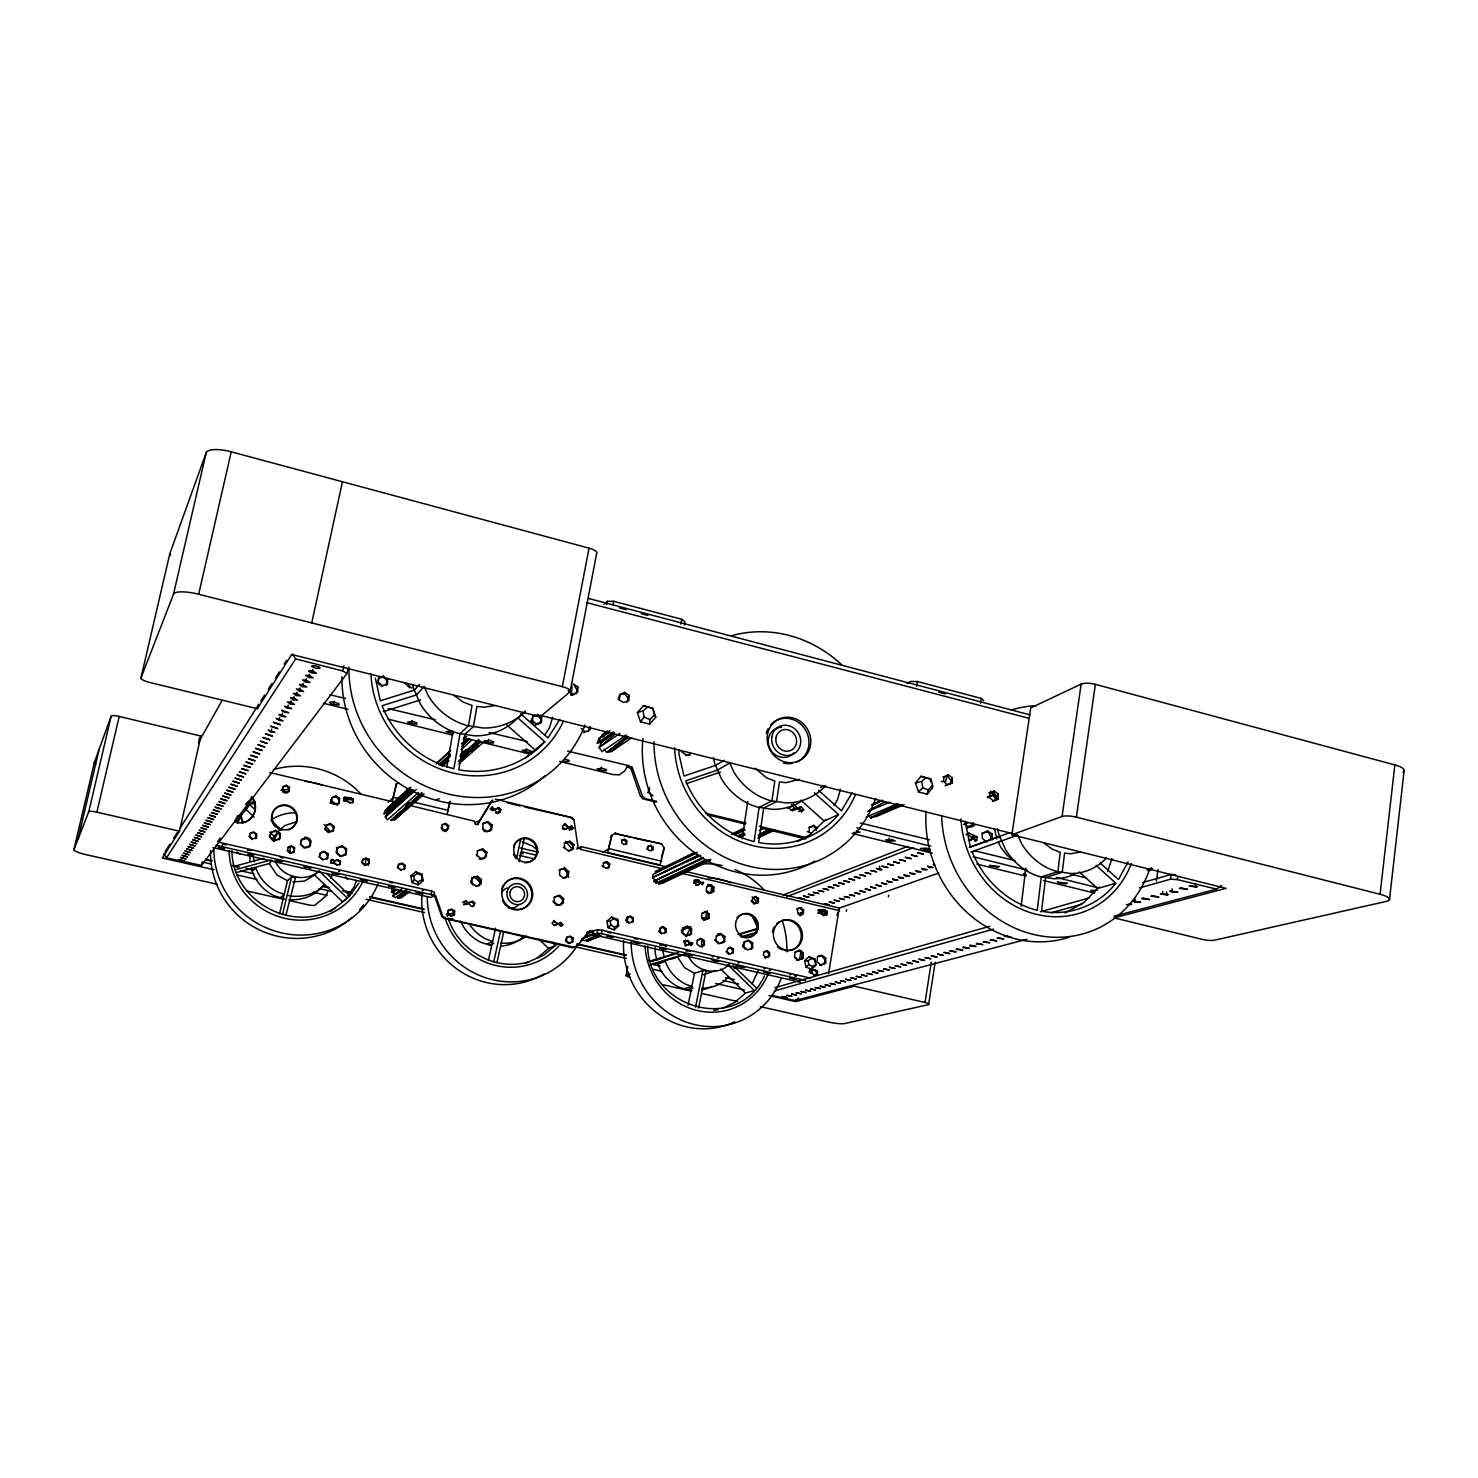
<?xml version="1.0" encoding="UTF-8"?>
<svg xmlns="http://www.w3.org/2000/svg" width="1478" height="1478" viewBox="0 0 1478 1478"><rect width="100%" height="100%" fill="white"/><g stroke="black" fill="none" stroke-linecap="round" stroke-linejoin="round"><path stroke-width="1.5" d="M752.32 901.026L752.671 898.07L755.554 896.481L758.436 898.384L758.417 901.876L753.854 903.686L751.138 900.859L754.981 903.243M769.521 956.044L769.521 952.553L766.657 950.65L763.756 952.275L763.405 955.25L766.084 957.467L769.521 956.044L764.939 957.836L766.084 957.467M733.365 952.589L733.384 949.061L730.483 947.158L727.564 948.784L727.194 951.777L729.892 953.994L733.365 952.589L731.998 953.513L733.384 949.061M752.616 947.952L752.635 942.89L748.478 940.174L744.302 942.484L743.785 946.788L747.646 949.966L752.616 947.952L751.12 949.135L752.635 942.89M965.189 821.232L970.362 847.005L999.682 836.363M709.089 918.041L709.107 913.774L705.597 911.464L702.032 913.404L701.588 917.025L704.858 919.722L709.089 918.041L703.787 920.147L701.57 917.856M713.763 891.289L713.8 887.059L710.271 884.731L706.743 886.671L706.299 890.273L709.551 892.971L713.763 891.289L708.479 893.433L706.262 891.123M724.7 941.486L724.737 936.424L720.562 933.69L716.35 936.017L715.832 940.322L719.694 943.518L724.7 941.486L720.155 943.5M691.501 933.8L691.538 928.72L687.344 925.967L683.095 928.295L682.559 932.618L686.457 935.833L691.501 933.8L685.404 936.239L686.457 935.833M704.378 944.904L704.415 940.636L700.868 938.327L697.302 940.285L696.859 943.925L700.129 946.622L704.378 944.904L702.992 945.975L704.415 940.636M665.95 932.119L665.968 928.59L663.049 926.669L660.075 928.295L659.687 931.306L662.403 933.542L665.95 932.119L664.657 933.098L665.968 928.59M652.87 849.721L652.888 846.931L650.56 845.416L647.807 846.488L646.865 849.056L650.061 850.811L652.87 849.721L651.65 850.681L652.888 846.931M626.69 843.458L626.709 840.668L624.381 839.134L621.647 840.225L624.326 839.892L626.062 842.127L625.508 844.437L626.69 843.458L623.864 844.548L621.702 842.756L621.998 840.391M619.467 699.076L620.039 694.642L624.547 692.351L628.963 695.325L628.907 700.554L623.568 702.493L617.952 699.242M633.212 921.441L633.249 917.893L630.293 915.972L627.3 917.579L626.912 920.591L629.646 922.845L633.212 921.441L631.974 922.42L633.249 917.893M609.305 866.884L606.294 868.491L603.338 866.551L603.394 863.023L606.959 861.637L609.693 863.891L609.305 866.884L607.587 868.288L609.693 863.891M753.854 903.686L757.032 902.873L757.678 899.991L755.554 896.481M346.295 853.914L345.279 855.263L346.462 848.668L341.991 845.804L337.353 848.15L336.67 852.603L340.79 855.947L346.295 853.914L346.462 848.668M572.928 941.597L572.984 937.957L569.954 935.999L566.85 937.662L566.443 940.765L569.252 943.056L572.928 941.597L568.346 943.463L565.501 940.525L566.739 937.163L570.231 936.683L572.466 939.565L571.746 942.576M575.958 694.124L577.03 689.801L573.335 683.944L577.806 686.919L577.713 692.184L570.951 695.251L574.277 694.494M590.128 726.474L590.073 729.781L583.699 732.608M563.063 902.91L558.721 905.22L554.472 902.467L554.065 897.072L559.719 895.391L563.635 898.606L563.063 902.91L561.049 904.647L556.171 905.293M559.719 870.246L559.626 875.29L563.857 878.061L568.18 875.77L568.753 871.484L564.836 868.27L559.201 869.951L564.836 868.27M573.279 848.741L568.975 851.014L564.744 848.243L564.319 842.977L569.954 841.278L573.852 844.492L573.279 848.741L568.032 850.94M541.613 717.033L539.913 723.795L541.521 722.021L541.613 717.033L537.382 714.244L540.948 719.694M472.221 878.301L477.486 876.288L481.459 879.539L480.849 883.881L476.415 886.19L472.11 883.401L471.851 877.987L470.78 882.218L472.886 884.934M477.616 850.958L482.863 848.982L486.816 852.233L486.207 856.538L481.81 858.847L477.505 856.039L477.228 850.7M482.992 823.763L482.881 828.825L487.167 831.615L491.564 829.343L492.156 825.057L488.202 821.805L482.604 823.542L488.202 821.805M454.467 914.623L454.559 910.947L451.455 908.952L448.259 910.633L447.816 913.755L450.679 916.083L454.467 914.623L450.679 916.083M679.03 749.549L678.919 754.057L684 776.042L715.537 765.401L724.238 760.283M448.277 828.825L445.137 830.414L442.107 828.437L442.181 824.872L445.913 823.486L448.721 825.777L446.726 830.285L448.721 825.777M404.769 868.584L404.88 864.981L401.794 862.986L398.617 864.63L398.173 867.697L401 870.006L404.769 868.584L403.808 869.674L404.88 864.981M387.513 683.557L387.661 678.513L386.183 685.441L387.513 683.557L381.269 686.513M387.144 815.468L387.254 811.865M369.02 863.54L369.13 859.9L366.045 857.905L362.831 859.549L362.369 862.635L365.214 864.944L369.02 863.54L364.586 865.48L361.704 862.505L363.034 859.161L366.636 858.718L368.89 861.619L368.096 864.63M333.566 830.34L333.714 825.943L329.945 823.505L326.028 825.481L325.456 829.213L328.929 832.04L333.566 830.34L328.356 832.613L324.827 829.01L326.472 824.964L330.869 824.447L333.603 827.976L332.624 831.597M339.386 802.757L339.534 798.379L335.783 795.958L331.866 797.898L331.294 801.63L334.767 804.438L339.386 802.757L338.444 804.069L339.534 798.379M340.236 864.002L340.328 861.231L337.945 859.697L334.749 860.806L331.922 859.383L330.462 862.819L334.231 863.078L337.317 865.073L340.236 864.002L339.423 864.963L340.328 861.231M353.26 801.87L353.334 799.118L350.988 797.603L343.931 798.009L343.543 800.725L347.293 800.91L350.36 802.923L353.26 801.87L352.429 802.905L353.334 799.118M301.383 839.818L306.075 837.453L310.565 840.354L310.398 845.601L304.837 847.633L300.681 844.271L301.383 839.818L307.313 838.432L310.583 842.626L309.419 846.968L306.001 847.781M327.728 858.053L327.876 853.637L324.088 851.217L320.172 853.194L319.581 856.944L323.072 859.771L327.728 858.053L326.786 859.272L327.876 853.637M289.226 790.933L289.355 787.294L286.233 785.28L282.982 786.887L282.483 789.973L285.365 792.319L289.226 790.933L284.848 792.947L281.947 789.954L283.314 786.629L286.954 786.204L289.226 789.123L288.413 792.116M294.381 851.402L294.51 847.744L291.369 845.73L288.099 847.393L287.619 850.497L290.501 852.824L294.381 851.402L293.549 852.529L289.984 853.379L287.046 850.386M279.804 838.525L279.989 833.259L275.481 830.359L270.751 832.724L270.031 837.176L274.206 840.557L279.804 838.525L273.707 841.111L269.495 836.807L271.472 831.966L276.755 831.338L280.044 835.55L278.862 839.91M256.415 837.527L256.562 833.851L253.403 831.837L250.115 833.481L249.597 836.585L252.516 838.95L256.415 837.527L255.639 838.673L256.562 833.851M768.117 956.987L768.763 954.067L766.657 950.65M683.095 928.295L687.935 926.78L691.039 930.807L690.078 935.02M685.312 945.366L685.57 940.045M649.692 724.128L649.914 719.583L654.551 714.779L652.629 708.073L643.466 705.745L637.369 712.599L640.491 721.818L649.692 724.128L655.752 717.255L652.629 708.073M333.603 827.976L333.714 825.943M977.438 836.973L974.963 837.269L974.686 841.241L976.681 840.502L977.438 836.973L968.829 833.112L965.891 834.737M289.226 789.123L289.355 787.294M293.549 852.529L294.51 847.744M816.503 830.525L813.565 825.371L817.667 828.105M365.251 864.815L365.879 858.367M982.057 832.779L982.39 838.414L986.787 842.146M998.204 798.896L993.345 800.836L989.484 797.566L989.927 793.261L993.992 791.007L998.13 793.834L998.204 798.896L992.699 801.316M947.416 784.726L943.537 781.437L943.98 777.114L948.1 774.86L952.275 777.705L952.331 782.786L945.347 785.631L952.331 782.786M817.5 957.522L817.02 961.79L820.844 964.949L825.722 962.935L825.703 957.91L821.602 955.213L817.334 956.635L821.99 955.952L825.038 959.924L824.133 964.081L819.625 965.319L820.844 964.949M1389.505 899.529L1404.1 770.851M794.998 952.312L794.517 956.58L798.342 959.739L803.238 957.726L803.238 952.7L799.118 949.985L794.998 952.312L799.543 950.742L802.609 954.733L801.686 958.889L797.141 960.109L794.554 957.411M811.533 833.943L808.983 831.818L809.464 827.588L813.565 825.371M798.102 914.494L803.275 912.739L803.607 909.801L800.965 907.603L796.624 908.859M1380.082 894.282L1394.862 764.92L1095.364 684.351A10.605 3.141 7.1 0 0 1081.157 684.092L1030.72 707.925L1011.876 834.756L1226.001 888.352L1114.135 917.893L1201.984 939.324A9.237 1.866 7.5 0 0 1214.454 940.211L1385.958 901.469A21.302 4.693 6.4 0 0 1380.082 894.282L1076.39 817.168A10.734 2.605 7.8 0 0 1062.054 816.484L1011.876 834.756M652.204 848.39L650.56 845.416M614.164 929.884L614.497 927.131L617.989 924.951L617.564 919.353L611.596 917.099L606.922 921.256L608.197 927.648L614.164 929.884L618.839 925.727L617.564 919.353M1021.15 906.291L1025.824 868.085M652.98 795.848L649.082 792.596L649.618 788.328M647.9 849.019L648.214 846.654M1139.538 887.927L1170.521 879.188L1171.149 874.44L1175.694 874.699M1221.364 885.544L1216.523 889.109L1177.338 879.595L1177.763 876.417M990.26 839.929L990.907 836.733L987.526 830.876L992.255 834.072L992.329 839.892M996.375 800.448L993.013 794.536L996.154 796.66M368.89 861.619L369.13 859.9M541.521 722.021L536.385 723.887L532.468 720.636L532.967 716.202L537.844 715.666M663.456 868.99L580.891 849.462L581.279 846.635L666.523 866.921M1156.369 881.036L1157.958 869.674M474.752 903.095L473.052 906.55L474.752 903.095L472.627 901.358L463.981 904.628L472.627 901.358M1076.39 817.168L1095.364 684.351M1062.054 816.484L1081.157 684.092M406.764 791.34L407.115 788.919L409.905 788.513L407.097 788.827M742.178 838.968L747.739 801.482M382.174 685.423L378.165 682.115L378.811 677.829L384.114 677.201L387.291 681.284M760.209 1006.629L828.216 1021.982A12.84 1.94 9.6 0 0 844.585 1023.57L928.646 1004.578A7.039 1.145 9.2 0 0 925.043 1002.472L931.269 962.196M928.978 1002.343L935.168 962.196M980.598 703.159L981.318 698.429L917.413 681.543L910.836 681.432L906.956 683.557M888.389 896.758L888.647 895.151M888.758 841.204L885.599 839.892L891.64 839.541L895.188 840.853L888.758 841.204L889.239 838.155M916.656 686.309L917.413 681.543M846.34 911.335L846.598 909.783M801.852 959.111L802.96 952.423M799.616 959.333L801.094 950.502M828.622 973.688L839.245 908.028L684.48 871.189M448.259 910.633L451.935 909.691L454.208 912.61L453.432 915.639M446.781 767.285L453.099 731.13M703.399 882.421L703.177 883.585L697.154 880.463L694.642 880.796L693.755 883.253L696.064 880.057L698.632 880.204L702.327 884.786L703.399 882.421L700.498 882.348L699.353 884.324L695.824 885.414L696.895 884.952L694.771 882.311M630.441 977.401A6.503 1.016 10.3 0 1 626.136 975.369L627.762 966.372M680.878 624.141L681.764 619.282L613.629 601.287L607.329 601.287L604.003 604.317M684.462 625.046L685.053 621.813L681.764 619.282M580.743 940.876L589.223 931.38L592.364 931.436L593.435 934.761L597.13 933.302L597.759 929.884L602.045 930.216L810.461 978.085M597.13 933.302L601.417 933.653L602.045 930.216M602.618 852.4L608.308 849.166L611.818 835.421L607.772 852.547L660.149 864.999L664.176 847.984L661.516 843.864L614.774 833.426L630.016 837.084M423.17 880.629L421.821 879.724L421.914 874.126L415.724 871.817L410.773 875.992L412.029 882.514L418.219 884.823L423.17 880.629L421.914 874.126M600.733 770.278L597.075 768.819L602.544 768.283L606.553 769.705L606.035 770.814L600.733 770.278L601.306 767.156M606.701 604.539L607.329 601.287M613.019 604.539L613.629 601.287M661.497 857.258L664.176 847.984M570.102 691.759A11.14 2.956 11.1 0 0 562.342 686.66L589.057 548.153L231.233 451.806A23.094 7.427 14.3 0 0 206.144 452.841L169.767 553.88L140.964 677.922A10.198 2.346 13.2 0 0 149.999 682.522L257.338 708.701L291.72 654.477L540.209 716.775L570.102 691.759L596.576 553.936A10.993 3.547 11.2 0 0 589.057 548.153M525.909 751.859L522.14 750.362L527.461 749.771L531.581 751.212L531.193 752.376L525.909 751.859L526.538 748.718M488.073 742.529L484.23 741.032L489.458 740.404L493.652 741.864L493.356 743.046L488.073 742.529L488.701 739.388M212.906 847.615L430.948 897.479L433.885 895.89L434.587 892.416L431.853 891.142L219.021 842.257M695.547 1007.072L702.881 970.51L707.5 970.88M698.614 1007.848L705.911 971.397M433.885 895.89L431.151 894.615L431.853 891.142M688.064 1005.262L694.494 973.318L704.47 969.974M705.339 919.445L707.075 910.781M710.678 892.86L712.045 886.116L707.98 885.599M447.095 814.323L450.328 801.427M995.71 800.559L998.13 793.834M411.494 723.684L407.522 722.132L412.584 721.449L416.888 722.945L416.759 724.183L411.494 723.684L412.159 720.507M972.579 826.424L975.018 824.576L966.427 828.013L972.579 826.424L973.355 822.636M447.742 810.905L449.571 802M392.354 801.298L396.51 783.802L393 797.861L388.215 802.351M949.911 784.485L952.275 777.705M289.318 900.564L307.332 904.628A6.762 1.072 11.6 0 0 314.906 905.22L326.73 895.335L327.691 890.828M163.818 853.748L166.478 857.85L201.47 865.387L347.034 673.451L348.124 668.37M454.208 912.61L454.559 910.947M333.695 704.526L329.594 702.937L330.074 701.939L334.471 702.198L338.924 703.731L338.942 705.006L333.695 704.526L334.379 701.329M347.034 673.451L342.711 670.938L343.801 665.857M308.847 677.515L305.761 675.298L309.401 675.483L313.188 677.903L308.847 677.515L309.567 674.19M312.098 672.841L308.625 671.455L308.994 670.587L312.671 670.772L316.477 673.229L312.098 672.841L312.819 669.479M279.083 720.359L276.164 718.419L283.074 720.747L279.083 720.359L279.748 717.273M281.855 716.368L278.917 714.41L285.864 716.756L281.855 716.368L282.52 713.264M287.508 708.221L284.552 706.188L291.609 708.609L287.508 708.221L288.21 705.061M290.409 704.045L287.434 701.995L290.889 702.198L294.547 704.433L290.409 704.045L291.111 700.868M293.365 699.796L290.372 697.727L293.845 697.93L297.521 700.184L293.365 699.796L294.067 696.6M562.342 686.66L311.747 622.922L342.453 481.699M296.357 695.491L293.346 693.385L296.856 693.588L300.551 695.879L296.357 695.491L297.06 692.258M299.406 691.094L296.376 688.97L299.923 689.173L303.637 691.501L299.406 691.094L300.108 687.843M302.51 686.642L299.443 684.499L303.027 684.683L306.777 687.048L302.51 686.642L303.212 683.372M305.65 682.115L302.584 679.935L306.186 680.12L309.955 682.503L305.65 682.115L306.371 678.808M814.858 974.963L813.657 975.314L816.059 974.667L817.445 971.231L815.283 969.808L811.644 970.695L810.923 973.004L814.858 974.963L817.463 973.891L817.445 971.231M271.028 731.943L268.165 730.077L274.926 732.331L271.028 731.943L271.693 728.913M496.941 962.714L503.647 932.193M519.129 861.748L524.321 838.1M825.112 910.097L821.491 911.039L820.789 913.312L821.897 913.312L817.814 913.016L820.789 913.312L823.486 915.639L825.869 914.993L827.274 911.52L825.112 910.097L822.285 911.15L818.091 910.393L822.285 911.15L821.897 913.312L824.706 915.196L827.274 914.161L827.274 911.52M221.866 847.3C231.972 850.903 210.135 846.026 221.866 847.3L222.642 843.753L225.838 844.917M257.338 708.701L258.317 704.249M488.405 960.571L495.573 928.092M493.744 961.882L500.469 931.288M516.45 858.718L520.699 839.43M201.47 865.387L202.227 862.007L211.372 864.131M214.162 869.766L162.377 857.997L179.503 831.19L200.934 736.062L119.201 716.424A7.686 1.626 13.2 0 0 111.146 716.165L94.37 762.408L73.9 849.647A14.096 2.217 12.5 0 0 86.759 854.82L217.303 884.287M140.964 677.922L173.48 594.285A23.408 6.189 13.5 0 1 198.68 594.23L231.233 451.806M700.498 882.348L698.281 884.786M723.241 942.687L724.737 936.424M712.378 892.416L713.8 887.059M707.703 919.131L709.107 913.774M173.48 594.285L206.144 452.841M73.9 849.647L88.791 811.681A7.76 1.349 12.7 0 1 96.864 812.161L119.201 716.424M78.131 838.857L99.137 749.272M88.791 811.681L111.146 716.165M691.039 930.807L691.538 928.72M285.845 915.455L295.692 877.008M279.527 913.81L287.489 880.777L292.404 876.048M282.501 914.605L291.609 876.805L294.916 877.766M627.041 702.475L628.963 695.325M1111.955 858.589L1107.687 871.336M588.392 731.536L589.408 727.453M687.639 945.107L689.838 942.724L687.972 940.562L683.963 941.098L687.972 940.562M401.425 891.234L395.291 894.449L391.541 892.028L392.372 888.74M819.034 912.591L819.717 909.82M927.223 794.166L928.276 789.973L932.544 785.243L931.029 779.146L921.034 776.283L915.455 783.026L918.54 791.986L927.223 794.166L932.766 787.404L932.544 785.243M577.03 689.801L577.806 686.919M840.391 789.27L837.564 799.561L834.054 805.51M811.662 969.198L812.383 966.575L815.69 964.432L814.766 958.852L809.039 956.672L804.623 960.755L805.935 967.037L811.662 969.198L816.078 965.116L814.766 958.852M344.134 800.115L345.002 797.252L347.81 798.674L347.293 800.91L343.543 800.725M330.462 862.819L331.922 859.383M552.717 717.199L549.483 727.73L544.828 735.009M686.18 936.609L690.91 926.614M802.609 954.733L803.238 952.7M572.466 939.565L572.984 937.957M950.797 780.292L947.657 776.19L948.1 774.86M825.038 959.924L825.703 957.91M758.085 970.88L752.117 983.757M710.105 860.676L662.255 883.364L658.948 883.733L659.835 881.165M801.353 914.051L803.607 909.801M499.878 812.179L500.839 809.427L498.733 807.69L492.414 810.72L490.086 809.039L492.377 807.025L496.867 812.457L499.878 812.179L497.864 813.473L495.647 812.826L496.867 812.457M745.208 949.005L742.603 946.271L744.247 941.615L748.976 940.95L752.062 944.941M682.005 930.567L683.132 927.427M273.356 841.222L278.843 830.95M628.667 923.27L625.896 920.406L627.097 917.117L630.478 916.674L632.658 919.482M648.158 791.026L649.304 787.94M562.933 877.95L566.185 877.526L568.753 871.484M561.049 904.647L563.635 898.606M618.543 697.653L619.744 694.457L624.824 693.921L628.095 698.17M571.265 850.534L573.852 844.492M356.346 880.98L354.073 886.966L347.626 895.816M398.617 864.63L402.33 863.799L404.584 866.681M475.602 886.079L478.927 885.655L481.459 879.539M448.351 910.152L447.816 913.755M533.854 723.499L531.193 720.747L532.376 717.717M486.336 831.578L489.624 831.172L492.156 825.057M481.81 858.847L479.334 858.958L484.285 858.349L486.816 852.233M401 870.006L397.453 867.568L398.764 864.242M393.942 892.767L395.217 889.516M237.829 823.098L240.23 817.02M626.45 734.935L602.045 751.563L599.052 747.572L601.638 742.215L614.201 732.885L601.638 742.215L597.223 743.046L598.996 738.612L608.123 731.739M343.58 855.67L340.199 856.483L336.023 852.215L337.963 847.393L343.173 846.765L346.425 850.94M836.991 915.196L838.229 912.148M323.072 859.771L318.971 856.704L320.615 852.64L325.012 852.104L327.783 855.633M377.814 680.767L379.07 677.7M334.767 804.438L330.666 801.446L332.31 797.436L336.67 796.919L339.423 800.448M300.755 842.275L302.066 839.061M252.036 839.504L249.098 836.511L250.503 833.13L254.179 832.705L256.47 835.643M996.56 796.365L993.456 792.3L993.992 791.007M412.935 789.973L387.31 813.103L384.021 813.731L385.388 810.498L410.755 787.331M626.062 842.127L626.709 840.668M757.678 899.991L758.436 898.384M768.763 954.067L769.521 952.553M412.898 789.806L387.31 813.103L385.333 817.001L387.495 819.884L418.514 792.577M990.907 836.733L992.255 834.072M1128.12 861.84L1118.458 879.595L1100.26 863.06M198.773 739.924L200.934 736.062M198.274 742.861L221.903 700.775M497.864 813.473L500.839 809.427M685.386 940.433L684.074 942.705L686.217 945.366L685.164 945.754L688.693 944.719L689.838 942.724L692.757 942.761L691.667 945.163L689.838 942.724M852.104 792.688L841.425 810.812L818.664 790.397M491.675 800.891L477.394 824.539L492.784 799.967M656.583 801.353L645.406 798.637L642.524 796.328L632.159 767.359L628.076 765.475L624.677 771.054L619.227 774.86L613.259 774.601L559.737 761.429M165.037 851.827L169.952 844.086M173.647 838.285L177.323 832.484M179.78 828.604L257.172 706.743M260.849 700.941L264.544 695.14M268.22 689.339L271.915 683.538M275.592 677.737L279.287 671.936M284.201 664.195L286.658 660.333M350.489 797.824L345.261 797.289M559.756 719.472L547.95 737.965L520.625 713.763M166.478 857.85L295.637 658.892L292.589 654.163M764.495 975.868C736.968 1035.117 647.9 1007.423 647.715 945.92M811.644 970.695L815.283 969.808M271.749 839.633L278.086 831.8M358.914 883.087L348.753 897.035L330.629 911.464M525.447 711.01L516.931 718.751A62.649 59.323 45 0 1 474.438 735.822L458.513 733.421A62.649 59.323 45 0 1 420.325 703.934L413.766 688.951A62.649 59.323 45 0 1 412.639 684.443M217.525 841.721L220.296 838.026M236.683 821.676L250.687 803.145L252.091 802.055L255.269 805.104M640.491 721.818L644.112 717.107L643.022 710.844L647.715 707.075L653.073 708.516M968.829 833.112L968.016 834.146L971.157 837.324L974.963 837.269M656.287 802.166L642.912 798.859L640.399 796.143L631.051 768.763L632.159 767.359M412.029 882.514L414.357 879.761L413.674 875.937L417.239 873.498L421.692 875.382M554.416 920.388L552.015 923.214L554.398 925.505L560.938 922.494L562.749 924.711L560.993 926.226L553.529 920.812L557.908 924.046M597.759 929.884L589.851 931.214L576.734 946.326L574.388 947.324L445.026 918.189L442.92 916.545L435.548 895.52L431.779 894.67M281.374 828.511L280.617 829.361L271.102 820.272M288.099 847.393L292.09 846.58L294.362 849.499M577.916 944.036L575.09 947.195L572.614 947.786L443.492 918.189L441.663 916.231L434.68 895.964M419.493 684.425L414.302 690.152L380.326 700.794L375.357 678.162M252.239 871.059L255.897 868.14A42.419 41.439 33.4 0 0 277.919 892.158L284.238 894.208L280.487 897.719M236.24 872.611L269.31 863.521L271.915 860.75M918.54 791.986L922.789 787.589L921.644 781.492L925.985 777.779L931.029 779.146M1096.122 865.332L1115.816 883.216C1098.597 905.534 1069.185 916.508 1041.528 911.224L1045.611 877.526L1062.276 872.279L1064.566 853.12L1070.829 853.785L1080.012 852.122M1099.152 886.948L1083.947 902.467L1065.158 912.924M350.36 802.923L346.831 801.076L347.681 798.711L351.321 798.434L353.039 800.651M608.197 927.648L610.839 925.025L610.137 921.274L613.518 918.873L617.786 920.683M728.654 976.718L724.368 980.967A40.553 38.243 69.4 0 1 701.847 988.228M554.398 925.505L560.938 922.494M825.814 819.44L809.279 835.218L797.141 841.555M814.341 792.818L838.525 814.507C819.348 837.509 787.959 848.132 758.657 842.552L763.701 808.041L776.578 801.556L779.442 781.917L786.111 782.656L799.524 779.331M489.624 831.172L491.564 829.343M523.563 936.202L520.57 939.047A40.922 39.555 60.5 0 1 501.319 946.105M484.285 858.349L486.207 856.538M414.099 790.471L385.333 817.001L416.316 789.455M441.165 765.512L447.945 759.267M461.469 746.778L469.93 738.982M478.927 885.655L480.849 883.881M436.102 764.144L449.663 751.822M463.187 739.462L466.568 736.377M421.673 792.799L390.968 820.475L394.663 819.773L420.232 796.439M464.554 756.015L471.371 749.808M729.43 964.099C717.551 977.18 694.143 971.138 688.083 955.157M387.532 807.819L409.665 787.682M436.915 762.888L450.531 750.51M314.648 875.031L319.063 871.022L347.385 898.125L342.656 901.839L314.648 875.031L304.376 881.128L292.884 881.923M440.185 764.957L450.421 755.646M462.374 744.764L469.191 738.557M440.278 765.308L450.531 756.052M460.914 757.42L479.685 740.496M384.021 813.731L411.309 789.27M438.578 764.81L450.513 754.113M464.147 741.882L467.547 738.815M525.004 758.288L544.754 741.716L517.688 717.735M544.754 741.716C523.397 765.401 489.883 775.673 458.753 769.761L464.905 734.381L473.459 726.511L476.951 706.392L484.082 707.223L494.65 705.653M442.125 766.509L449.016 760.394M461.062 749.679L471.371 740.496M411.475 802.203L390.968 820.475L422.043 793.243M418.311 796.125L421.729 793.076M461.062 758.066L479.87 741.328M337.317 865.073L333.769 863.152L334.638 860.75L338.296 860.455L340.032 862.672M604.188 749.254L606.719 752.413L611.707 751.489L618.451 745.503M466.198 900.749L462.891 902.448L466.198 900.749L471.297 906.328L474.438 905.404M459.88 756.163L478.835 739.462M405.674 805.769L409.11 802.739M460.619 757.401L479.5 740.774M573.39 828.216L569.307 829.897L573.39 828.216L571.598 826.017L564.688 829.472L562.25 828.401L566.056 828.899M566.185 877.526L568.18 875.77M792.171 810.517L801.224 806.748L803.699 809.815L801.39 811.847L793.132 803.589M387.31 813.103L385.388 810.498L397.471 799.894M400.926 796.864L407.836 790.785M461.395 743.767L466.568 739.222M458.291 761.484L480.738 741.827M397.416 816.891L423.262 794.277M461.154 761.096L468.046 755.055M471.5 752.043L478.392 746.002M727.786 964.654L754.353 990.5L745.466 993.087L734.714 1002.472L722.446 1008.292M394.663 819.773L424.112 794.074M458.771 763.83L484.747 741.162M461.007 753.872L466.198 749.346M320.597 888.296L324.754 884.712L315.83 892.601A41.994 41.051 32.9 0 1 289.023 899.659M571.653 829.694L565.132 823.856L562.545 826.091L563.82 828.474M465.108 755.332L468.581 752.339M805.935 967.037L808.854 964.543L808.133 960.866L811.33 958.483L815.45 960.257M406.727 890.754L398.007 898.144L401.388 897.774L409.905 891.585M614.774 734.437L599.052 747.572L619.984 733.439M537.198 957.984L548.578 948.488L555.469 945.366L552.255 942.243M556.781 944.276L543.996 954.973L525.928 963.102M318.657 871.281C305.207 883.216 281.448 877.064 274.89 860.473M347.681 879.502L345.519 876.787M536.385 723.887L535.165 724.885L538.343 724.165M279.453 830.082L285.106 825.445L297.281 821.546M628.852 737.208L606.719 752.413L625.822 737.171M562.749 924.711L561.381 925.801L560.051 922.919M442.181 824.872L445.913 823.486M406.875 891.234L398.007 898.144L407.522 891.991M251.907 804.18L255.417 801.482M247.343 850.312L251.426 850.367M606.719 752.413L627.836 736.303M933.856 864.076L933.117 864.63L935.352 865.443M397.619 889.294L391.541 892.028L395.069 889.35M801.686 958.889L803.238 957.726M492.377 807.025L491.583 807.616L493.8 810.369L498.733 807.69M406.339 889.941L395.291 897.608L392.686 895.797L401.647 889.165M803.699 809.815L801.372 811.533L799.524 807.579M564.688 829.472L571.598 826.017M824.133 964.081L825.722 962.935M601.638 742.215L598.996 738.612L610.008 730.557M607.44 730.945L601.842 734.935L604.132 737.042M343.931 798.009L345.002 797.252M771.756 995.378L795.109 1000.532L798.637 998.056M408.667 891.511L403.439 895.169L409 891.493M617.176 746.279L622.644 742.455M611.707 751.489L631.753 737.67M478.854 850.312L482.863 848.982M400.815 894.338L404.529 891.807M597.223 743.046L613.721 731.85M400.852 890.717L392.686 895.797M493.8 810.369L495.148 809.482M610.857 835.975L615.716 832.871M471.851 877.987L477.486 876.288M586.027 937.181L589.242 935.131M565.132 823.856L564.245 824.428L568.587 827.514M395.845 784.43L398.598 782.712M825.869 914.993L827.274 914.161M414.357 879.761L418.163 881.904L421.821 879.724M469.006 903.206L467.676 903.982L465.422 901.211M697.043 880.038L693.866 880.167M598.996 738.612L608.659 732.94M868.14 814.858L870.597 817.925L881.257 813.528M982.87 833.481L987.526 830.876M803.275 912.739L800.411 914.328L797.566 912.443L797.566 908.97L800.965 907.603M988.376 797.104L993.013 794.536M576.826 849.074L581.279 846.635M816.059 974.667L817.463 973.891M603.394 863.023L606.959 861.637M706.225 859.494L656.269 883.179L653.701 881.331L702.013 858.182M661.516 843.864L634.376 838.137M869.304 810.11L885.285 801.723M691.039 753.41L687.104 755.461L681.247 751.545M789.474 808.706L792.541 810.757L801.224 806.748M486.853 944.257L492.654 941.301L486.576 939.324A41.329 39.924 60.5 0 1 470.263 925.45M694.642 880.796L696.064 880.057M593.011 938.197L599.052 935.131M599.994 936.368L586.969 941.264L599.255 935.038M489.939 945.273L493.818 943.297M533.059 716.405L535.941 714.964M715.888 970.492L703.38 974.723M820.456 787.552L824.336 785.631M901.783 804.568L870.597 817.925L897.368 804.697M662.938 869.046L655.308 871.743L694.438 852.473M731.481 834.239L743.84 828.142M679.418 860.898L683.538 858.884M733.033 834.553L741.291 830.507M696.748 852.935L653.258 874.219L652.5 877.544L658.948 883.733L710.881 859.42M734.03 834.701L744.376 829.62M787.866 808.337L792.005 806.304M697.93 855.392L652.5 877.544L700.664 855.356M737.171 836.271L743.36 833.259M790.841 810.11L794.979 808.096M378.811 677.829L381.823 676.388M870.597 817.925L898.716 804.328M663.548 872.205L675.982 866.2M686.346 861.212L698.78 855.208M738.169 836.234L744.376 833.222M792.06 810.24L796.199 808.244M653.701 881.331L703.38 857.425M759.286 830.525L763.424 828.548M798.619 811.607L802.757 809.611M658.948 883.733L708.775 859.771M758.824 835.643L771.073 829.805M763.516 832.059L767.673 830.1M758.232 834.83L768.652 829.897M757.955 837.989L774.601 830.1M758.639 837.047L773.179 830.23M586.803 932.415L590.886 930.493M391.541 892.028L394.386 890.698M762.038 834.978L772.458 830.119M655.308 871.743L697.08 852.289M734.677 834.793L745.115 829.934M663.622 872.316L676.167 866.496M686.623 861.637L699.168 855.799M738.889 837.342L745.152 834.423M702.013 858.829L656.214 879.983L656.269 883.179M740.46 837.047L744.653 835.107M594.174 933.283L581.852 938.973L584.364 940.747L599.033 934.392M800.226 915.418L799.099 914.42M838.525 814.507L824.151 821.047L800.78 800.134M879.983 801.556L871.798 805.233L882.218 800.725M592.364 931.436L593.583 930.9M335.229 907.843C292.903 934.558 231.954 900.564 231.917 850.644M708.479 893.433L709.551 892.971M866.182 817.131L897.756 803.626M875.272 816.983L904.13 804.642M871.854 804.494L882.2 800.134M592.752 934.114L584.327 937.643L592.715 935.038M867.401 811.551L889.996 802.148M586.969 941.264L600.844 935.629M478.502 823.634L475.62 824.779L474.05 821.084L409.868 805.473M703.787 920.147L704.858 919.722M681.136 930.493L689.358 927.242M1025.067 873.202L1023.46 873.849L1026.397 875.105M892.786 808.54L897.479 806.692M783.081 895.058L907.695 846.358M963.564 824.521L967.85 822.84M554.564 897.386L559.719 895.391M786.832 896.684L913.57 847.578M967.259 826.775L973.706 824.281M564.836 843.217L569.954 841.278M436.379 799.709L439.336 798.637M996.486 837.583L1009.696 832.687M626.136 975.369L630.256 973.854M969.291 847.448L999.59 836.456L999.904 837.86M671.788 958.908L685.644 953.883L651.41 964.284M971.028 852.012L1015.755 835.791M1001.4 840.945L998.297 842.072L1001.216 848.076L1007.59 855.78L1015.46 861.582M821.546 914.365L825.888 912.831M838.913 908.249L938.752 873.036M823.486 915.639L824.706 915.196M1147.15 869.581L1151.38 868.122M686.346 783.691L720.396 772.144M797.141 960.257L803.681 958.095M1166.826 895.003L1168.322 894.504L1160.322 893.691L1166.826 895.003L1166.456 891.918M734.972 967.554L733.919 967.905L736.986 967.074M1195.831 887.151L1197.402 886.652L1189.199 885.802L1195.831 887.151L1195.443 884.01M1147.519 869.803L1151.842 868.399M684.203 988.764L691.889 986.325L686.051 984.403A40.553 38.243 69.4 0 1 665.303 961.439L657.895 964.136A40.146 37.911 69.5 0 0 678.42 986.861L688.064 990.038A40.146 37.911 69.5 0 0 692.055 990.556M383.319 711.602L420.639 699.87M687.159 989.743L692.942 987.914M637.369 712.599L643.022 710.844M338.591 871.466L339.811 871.078M797.141 960.109L798.342 959.739M650.394 960.996L678.273 952.534M737.781 934.466L756.588 928.757M651.244 961.273L674.485 954.215M739.166 934.576L758.066 928.849M742.917 936.461L755.48 932.636A12.064 11.307 68.6 0 0 752.616 916.563A12.064 11.307 68.6 0 0 737.079 917.69M650.006 965.189L677.441 956.857L684.591 967.702L694.494 973.318M742.104 937.2L756.939 932.692M659.594 944.941L664.139 945.126M1115.816 883.216L1097.618 888.518L1079.328 871.946M448.555 919.759L452.674 918.559M1147.852 870.209L1152.267 868.935M453.506 912.887L447.15 914.734L447.446 916.471M1147.722 870.579L1152.119 869.323M799.912 915.695L800.817 915.436L799.506 914.771M774.934 987.673L989.65 926.3M1040.549 911.76L1089.249 897.848M1142.365 882.662L1171.149 874.44M586.877 933.505L593.084 931.75M685.866 950.964L690.448 951.167M774.398 990.944L993.475 929.126M1051.006 912.887L1081.988 904.148M524.819 807.062L572.263 817.722L573.963 819.884L578.138 847.725L580.891 849.462M235.427 869.729L271.01 859.956M589.704 932.23L593.916 931.066M968.349 840.188L972.783 838.968L976.681 840.502M234.411 866.311L263.878 858.238M712.008 956.968L713.117 956.654M422.283 890.661L423.595 890.31M795.109 1000.532L1026.988 939.214M1113.95 916.231L1216.523 889.109M737.984 962.917L739.129 962.64M915.455 783.026L921.644 781.492M763.83 968.847L765.013 968.57M789.548 974.759L790.73 974.482M378.165 682.115L377.204 682.319L379.901 685.108M702.53 918.263L709.163 917.062M697.154 880.463L698.632 880.204M713.689 1010.379L718.179 1009.64M665.026 946.382L666.652 946.105M528.791 961.864C495.61 971.73 458.402 950.871 448.167 918.078M694.937 882.274L699.445 881.59M717.347 958.372L719.029 958.132M443.215 830.71L445.137 830.414M732.663 950.613L730.501 947.823L727.564 948.784M766.62 951.296L763.756 952.275M724.202 938.493L721.098 934.466L716.35 936.017M703.805 942.428L701.182 939.047L697.302 940.285M708.498 915.603L705.893 912.222L702.032 913.404M665.34 930.161L663.179 927.353L660.075 928.295M755.554 897.201L752.671 898.07M713.19 888.925L710.585 885.544L706.743 886.671M769.114 970.252L770.851 970.03M280.875 790.324L289.466 789.197M983.831 832.557L987.359 832.096M647.807 846.488L650.468 846.155M808.799 827.126L813.454 826.535M794.776 976.145L796.55 975.923L794.222 975M988.819 792.873L993.456 792.3M987.563 796.476L992.846 795.811M942.964 776.763L947.657 776.19M685.552 755.554L690.004 755.036M573.963 819.884L570.933 818.091M531.193 720.747L532.468 720.636M929.514 851.716L923.639 850.404M385.388 810.498L388.492 810.24M879.983 869.803L882.015 869.637L876.399 868.399L879.983 869.803L879.521 866.108M577.067 847.799L578.138 847.725M607.015 862.265L605.167 862.358L608.788 863.669M797.196 808.817L794.998 808.891L791.469 804.401M410.773 875.992L413.674 875.937M941.394 781.437L943.537 781.437M606.922 921.256L610.137 921.274M987.267 797.529L989.484 797.566M647.586 792.559L649.082 792.596M804.623 960.755L808.133 960.866M1170.521 879.188L1177.338 879.595M451.178 730.963L446.023 731.61L453.45 733.476M807.21 831.689L808.983 831.818M1172.405 892.102L1177.855 891.936L1169.8 891.105L1172.405 892.102L1172.017 888.795M1097.286 890.236L1090.856 890.458L1093.702 891.677M1135.307 902.171L1140.517 902.023L1132.739 901.211L1135.307 902.171L1134.938 898.957M1126.384 904.591L1131.538 904.444L1129.321 903.483M563.469 761.096L568.753 761.632L569.215 760.486L565.15 759.064M853.693 832.576L860.067 832.188L856.446 830.876M520.219 853.36L523.101 853.674L521.05 852.436M803.718 912.757L800.282 912.85L802.314 913.515M389.416 882.348L392.908 882.846M607.606 932.433L611.098 932.951M634.21 938.548L637.702 939.047M330.869 860.067L334.749 860.806L334.231 863.078L331.054 862.284M625.896 920.406L626.912 920.591M659.687 931.306L658.634 931.085L661.387 933.948M727.194 951.777L726.049 951.536L728.783 954.382M661.774 984.459L690.854 991.017M702.032 993.53L737.836 1001.585M246.567 890.901L282.575 899.03M205.516 859.235L212.259 860.769M232.526 865.387L239.288 866.921M246.032 868.454L252.793 870.006M322.573 885.876L329.335 887.428M342.841 890.495L351.838 892.546M369.851 896.647L423.872 908.952M446.393 914.069L450.901 915.104M576.956 943.795L626.487 955.065M648.99 960.201L653.498 961.217M725.532 977.623L734.548 979.674M206.052 859.919L210.541 860.953M233.025 866.053L237.515 867.087M322.888 886.504L327.377 887.539M343.118 891.105L352.097 893.155M370.073 897.238L424.001 909.524M446.467 914.623L450.956 915.658M579.025 944.793L626.21 955.527M648.676 960.645L653.165 961.661M240.544 870.745L254.013 873.812M319.082 888.611L332.532 891.659M366.193 899.308L424.537 912.573M574.887 946.751L626.487 958.483M653.424 964.598L660.149 966.132M722.982 980.413L738.686 983.979M653.368 969.365L662.273 971.379M715.666 983.48L744.579 990.038M769.059 995.581L795.737 1001.622L854.284 986.177L925.043 1002.472M236.665 874.884L256.932 879.484M313.225 892.269L326.73 895.335M215.991 845.268L431.151 894.615M601.417 933.653L805.418 980.431M593.435 934.761L800.374 982.205M96.864 812.161L179.503 831.19M519.111 855.356L534.814 859.032M282.778 791.894L287.268 792.947M329.871 803.016L336.596 804.605M441.959 829.491L446.448 830.544M520.422 848.021L538.361 852.27M706.502 891.973L710.992 893.045M798.434 913.7L802.905 914.753M522.03 851.827L535.498 855.005M329.927 694.771L345.612 698.484M388.215 708.59L435.289 719.749M489.089 732.515L527.203 741.55M567.552 751.12L628.076 765.475M269.772 772.532L395.494 802.406M681.303 873.221L839.707 910.725M353.353 800.319L344.374 798.194A70.778 69.096 34 0 1 347.644 801.094M694.42 881.165L703.343 883.29M707.796 884.343L712.248 885.396M819.181 910.744L825.869 912.332M507.231 802.85L520.422 806.009M393.684 797.363L400.261 798.933M413.415 802.055L448.499 810.424M609.305 848.741L661.738 861.249M860.27 822.969L929.57 839.818M974.298 850.7L1014.536 860.492M1070.441 874.071L1086.09 877.877M705.763 813.269L746.002 823.024M759.415 826.276L806.36 837.656M495.333 799.118L572.263 817.722M323.368 703.251L347.903 709.292M388.049 719.158L452.711 735.083M463.852 737.836L530.75 754.297M852.085 833.389L932.249 853.12M976.792 864.076L1025.787 876.14M1043.597 880.519L1094.829 893.137M707.592 814.803L745.503 824.151M761.115 827.994L805.732 838.987M856.87 827.846L930.77 846.21M973.318 856.797L1027.081 870.154M1056.197 877.378L1096.51 887.391M540.043 715.278L1016.864 834.682M198.68 594.23L311.747 622.922M565.501 940.525L566.443 940.765M295.637 658.892L342.711 670.938M586.489 602.562L1028.688 718.216M588.577 598.461L1029.926 714.853M619.319 607.901L625.915 609.638M641.304 613.703L647.9 615.439M938.696 692.11L945.31 693.866M921.034 776.283L925.985 777.779M643.466 705.745L647.715 707.075M284.681 899.086L274.224 895.686A41.994 41.051 32.9 0 1 252.442 871.928L251.482 867.66M689.783 942.946L692.572 943.851L690.614 945.55L689.783 942.946L686.494 940.747M490.881 945.569L480.849 942.299A40.922 39.555 60.5 0 1 460.489 921.053M818.553 909.543L823.93 910.134L822.082 909.432M280.044 856.944L283.148 858.071M287.489 880.777L276.829 874.847L269.31 863.521M522.27 841.887L532.302 845.989L537.364 849.795M742.603 946.271L743.785 946.788M644.112 717.107L649.914 719.583M715.832 940.322L714.668 939.823L718.604 943.906M922.789 787.589L928.276 789.973M444.213 830.876L445.894 831.652M602.008 865.886L603.338 866.551M440.98 827.828L442.107 828.437M626.395 766.103L631.051 768.763M610.839 925.025L614.497 927.131M808.854 964.543L812.383 966.575M463.852 902.818L466.235 904.499M454.005 695.473L463.039 701.958L472.018 705.468L468.489 725.772L460.009 733.642L453.875 768.726C421.544 760.708 394.275 736.709 382.081 705.708L416.39 694.956L424.204 686.439L428.195 695.565A63.646 60.155 45.2 0 0 466.974 725.532L483.14 727.989A63.646 60.155 45.2 0 0 524.653 712.248M1044.115 843.144L1052.244 849.148L1060.225 852.326L1057.915 871.65L1041.288 876.916L1037.242 910.319C1007.479 902.855 983.48 879.816 972.099 851.661M330.592 800.023L337.575 805.196M275.481 830.359L276.755 831.338M563.303 847.134L564.744 848.243M809.039 956.672L811.33 958.483M306.075 837.453L307.313 838.432M236.96 851.919L239.75 854.173M341.991 845.804L343.173 846.765M406.173 683.427L411.919 688.175M581.113 728.395L585.011 731.628M568.162 690.688L572.3 694.124M554.472 902.467L553.049 901.266L555.137 903.945M964.912 824.281L968.404 827.237M476.175 854.894L477.505 856.039M506.141 724.368L534.703 749.642M470.78 882.218L472.11 883.401M990.334 791.266L997.077 797.363M611.596 917.099L613.518 918.873M981.318 698.429L983.757 700.683M326.546 873.35L349.787 895.613M254.382 809.094L249.634 804.549L245.976 809.334L254.105 817.112M269.735 832.059L274.132 836.271M473.921 876.454L480.553 882.846M539.119 939.361L548.578 948.488M733.125 965.3L756.496 988.043M720.747 969.032L745.466 993.087M329.945 823.505L330.869 824.447M300.089 843.901L304.302 848.187M445.174 824.059L448.019 826.978M476.692 876.787L480.738 880.943M471.851 901.82L474.013 904.037M563.949 868.768L567.921 872.888M487.426 822.378L491.435 826.516M558.832 895.871L562.804 899.973M482.068 849.517L486.096 853.674M681.432 932.119L684.074 934.872M606.017 862.154L608.788 865.036M569.048 841.813L573.002 845.915M405.12 683.242L409.498 687.75M799.764 908.046L802.462 910.854M335.783 795.958L336.67 796.919M415.724 871.817L417.239 873.498M755.055 768.191L766.361 777.724L774.805 781.068L771.922 800.873L759.119 807.357L754.094 841.592C723.075 833.869 697.524 810.35 685.755 780.827L717.587 770.056L729.799 762.962L733.698 771.812A61.429 56.718 60.3 0 0 770.5 800.651L785.649 802.905A61.429 56.718 60.3 0 0 825.574 785.686M751.692 900.416L754.297 903.686M482.585 829.066L484.692 831.781M286.233 785.28L286.954 786.204M824.742 910.725L826.35 912.813M814.914 970.362L816.54 972.45M497.938 808.281L499.934 811.053M383.319 675.649L384.114 677.201M654.551 714.779L655.752 717.255M570.693 826.571L572.023 829.435M751.896 915.251L757.179 926.891M564.226 867.346L568.734 877.359M1017.769 835.07L1021.594 843.661A59.674 53.245 67.1 0 0 1056.585 871.447L1070.793 873.516A59.674 53.245 67.1 0 0 1106.486 857.905M929.68 778.481L930.918 782.047M662.828 951.111L664.306 957.301L656.897 960.035L655.419 953.901A40.146 37.911 69.5 0 1 655.197 947.62M336.43 847.319L337.39 851.568M253.477 857.388L254.456 861.692M994.639 829.176L996.8 839.005M624.547 692.351L624.824 693.921M1162.539 891.4L1162.927 894.67M418.163 881.904L418.219 884.823M279.989 833.259L280.044 835.55M310.565 840.354L310.583 842.626M95.737 764.108A13.986 2.697 12.9 0 1 94.37 762.408M1394.862 764.92A21.061 5.653 5.4 0 1 1402.991 772.2M170.598 555.543A10.087 2.808 13.9 0 1 169.767 553.88M518.316 904.924A10.475 10.106 60.5 0 1 508.691 908.009M501.485 893.026A10.475 10.106 60.5 0 1 507.342 887.945M526.685 936.054A41.329 39.924 60.5 0 1 500.913 943.186M544.403 973.762A82.676 79.849 60.5 0 1 460.545 971.489A82.676 79.849 60.5 0 1 421.895 894.578M578.046 944.46A83.599 80.662 60.5 0 1 487.001 978.196A83.599 80.662 60.5 0 1 427.271 897.386M475.122 822.47A83.599 80.662 60.5 0 1 479.02 820.918M565.409 841.388A83.599 80.662 60.5 0 1 571.136 847.855M558.758 946.179A68.949 66.528 60.5 0 1 494.539 965.171A68.949 66.528 60.5 0 1 444.823 917.228M717.569 933.985A7.445 7.002 69.2 0 1 721.209 933.819M702.124 947.25A10.272 9.662 69.3 0 1 702.493 939.472M736.598 965.06A40.553 38.243 69.4 0 1 734.843 968.755M659.151 931.676A40.146 37.911 69.5 0 1 662.255 926.41M711.343 986.639A40.146 37.911 69.5 0 1 702.013 989.927M734.788 1021.778A81.124 76.505 69.4 0 1 623.587 940.784M626.746 922.106A81.124 76.505 69.4 0 1 628.002 918.152M781.141 978.713A81.992 77.244 69.3 0 1 694.05 1024.439A81.992 77.244 69.3 0 1 631.143 941.892M699.648 864.039A81.992 77.244 69.3 0 1 722.077 865.535M735.12 869.637A81.992 77.244 69.3 0 1 763.923 889.83M782.195 920.517A81.992 77.244 69.3 0 1 786.776 951.814M768.505 973.281A67.637 63.702 69.3 0 1 698.318 1010.749A67.637 63.702 69.3 0 1 645.092 945.957M708.128 877.932A67.637 63.702 69.3 0 1 730.705 882.717M752.08 896.869A67.637 63.702 69.3 0 1 757.9 903.335M304.542 837.361A7.796 7.612 34.7 0 1 310.121 839.43M290.501 852.455A10.752 10.494 34.1 0 1 290.205 846.986M319.95 889.054A42.419 41.439 33.4 0 1 288.469 895.594M271.324 819.847A42.419 41.439 33.4 0 1 296.21 812.863M324.088 824.595A42.419 41.439 33.4 0 1 329.871 831.246M332.827 874.625A42.419 41.439 33.4 0 1 330.573 878.357M250.041 861.286A41.994 41.051 32.9 0 1 249.985 854.764M363.625 904.591A84.856 82.897 33.4 0 1 359.616 909.672M352.023 917.432A84.856 82.897 33.4 0 1 259.906 930.142A84.856 82.897 33.4 0 1 210.597 850.626M378.091 883.789A85.816 83.784 34 0 1 282.76 933.154A85.816 83.784 34 0 1 213.848 848.52M273.375 769.613A85.816 83.784 34 0 1 360.835 793.945M363.366 880.445A70.778 69.096 34 0 1 285.402 918.448A70.778 69.096 34 0 1 229.053 850.663M234.688 821.713A70.778 69.096 34 0 1 237.718 815.616M245.57 804.475A70.778 69.096 34 0 1 251.925 798.065M304.69 781.234A70.778 69.096 34 0 1 322.518 785.335M369.204 858.773A70.778 69.096 34 0 1 368.207 865.48M781.77 920.757A15.445 14.392 69.6 0 1 801.187 934.743A15.445 14.392 69.6 0 1 784.245 950.354M782.416 949.8A15.445 14.392 69.6 0 1 777.41 946.677M772.421 932.027A15.445 14.392 69.6 0 1 774.49 926.521M776.892 923.639A15.445 14.392 69.6 0 1 780.07 921.459M755.295 932.858A12.064 11.307 68.6 0 1 740.053 935.888M275.739 827.033A12.711 12.36 31.4 0 1 276.386 807.986A12.711 12.36 31.4 0 1 295.304 812.383A12.711 12.36 31.4 0 1 288.099 829.915M281.577 830.1A12.711 12.36 31.4 0 1 277.476 828.382M251.648 796.587A16.498 16.018 25.7 0 1 235.741 822.415M251.186 797.215A16.48 15.999 25.6 0 1 243.778 822.766M513.66 845.822A12.304 11.806 57.3 0 1 527.794 838.95A12.304 11.806 57.3 0 1 536.68 852.695A12.304 11.806 57.3 0 1 524.616 862.746M515.545 857.924A12.304 11.806 57.3 0 1 513.513 854.118M504.774 883.419A15.888 15.316 60.4 0 1 528.015 884.14A15.888 15.316 60.4 0 1 525.004 907.51A15.888 15.316 60.4 0 1 502.557 900.675M501.763 888.684A15.888 15.316 60.4 0 1 503.573 884.989M240.212 815.099A15.87 15.427 23.7 0 1 242.706 822.766M239.769 815.671A15.833 15.408 23.6 0 1 242.263 823.338M793.797 752.819A15.353 14.17 60.3 0 1 769.853 748.422A15.353 14.17 60.3 0 1 781.456 727.324M800.78 801.667A60.506 55.979 60.3 0 1 772.643 809.353L757.715 807.154A60.506 55.979 60.3 0 1 721.43 778.758L715.019 764.218A60.506 55.979 60.3 0 1 713.412 757.623M875.66 798.508A121.011 111.977 60.3 0 1 747.979 865.905A121.011 111.977 60.3 0 1 654.015 741.679M731.444 635.78A121.011 111.977 60.3 0 1 841.61 664.749M855.522 794.48A99.802 92.357 60.3 0 1 751.896 845.379A99.802 92.357 60.3 0 1 674.615 747.776M814.747 861.175A119.09 110.444 60.3 0 1 695.381 853.286A119.09 110.444 60.3 0 1 642.93 738.538M585.048 725.014A125.316 118.665 44.9 0 1 448.111 793.963A125.316 118.665 44.9 0 1 348.937 667.206M563.358 721.319A103.349 97.862 45 0 1 452.508 772.865A103.349 97.862 45 0 1 370.96 673.894M572.023 686.143A103.349 97.862 45 0 1 571.173 694.734M544.957 775.784A123.265 116.928 44.7 0 1 414.117 791.968A123.265 116.928 44.7 0 1 341.935 676.813M1074.173 874.366A58.806 52.598 67.2 0 1 1053.999 878.745L1039.976 876.731A58.806 52.598 67.2 0 1 1005.465 849.351L999.165 835.218A58.806 52.598 67.2 0 1 997.521 828.807M1149.588 869.433A117.63 105.234 67.2 0 1 1031.977 934.059A117.63 105.234 67.2 0 1 941.671 815.93M945.514 781.714A117.63 105.234 67.2 0 1 947.453 775.174M1011.211 710.087A117.63 105.234 67.2 0 1 1036.023 705.708M1131.354 863.54A97.012 86.796 67.2 0 1 1035.025 913.977A97.012 86.796 67.2 0 1 960.996 818.941M1069.351 937.163A115.82 103.903 67.2 0 1 926.059 811.2M792.596 763.276A23.131 21.339 60.4 0 1 783.488 762.999M766.251 733.217A23.131 21.339 60.4 0 1 767.987 728.876M770.537 725.162A23.131 21.339 60.4 0 1 804.365 728.248A23.131 21.339 60.4 0 1 796.771 761.964M972.838 835.606L972.783 838.968L970.75 840.335L972.838 835.606M360.447 879.465L367.135 880.888L360.447 879.465M388.418 885.876L395.069 887.299L388.418 885.876M416.242 892.25L422.874 893.654L416.242 892.25M812.42 970.898L812.032 973.078L809.15 972.358L809.852 969.568L812.42 970.898M179.244 859.586L184.38 861.083L179.244 859.586M180.685 857.48L185.84 858.995L180.685 857.48M182.145 855.356L187.337 856.889L182.145 855.356M183.623 853.212L188.833 854.746L183.623 853.212M185.101 851.032L190.348 852.584L185.101 851.032M186.616 848.834L191.881 850.404L186.616 848.834M188.149 846.617L193.452 848.187L188.149 846.617M189.683 844.363L195.022 845.952L189.683 844.363M191.253 842.091L196.611 843.698L191.253 842.091M192.824 839.8L198.218 841.407L192.824 839.8M194.431 837.453L199.844 839.079L194.431 837.453M196.038 835.107L201.488 836.733L196.038 835.107M197.683 832.724L203.17 834.368L197.683 832.724M199.345 830.303L204.851 831.966L199.345 830.303M201.026 827.865L206.569 829.546L201.026 827.865M202.726 825.389L208.287 827.07L202.726 825.389M204.444 822.876L210.042 824.595L204.444 822.876M206.181 820.345L211.816 822.064L206.181 820.345M207.936 817.777L213.608 819.514L207.936 817.777M209.728 815.172L215.437 816.928L209.728 815.172M211.539 812.549L217.266 814.304L211.539 812.549M213.368 809.87L219.132 811.662L213.368 809.87M215.215 807.173L221.016 808.965L215.215 807.173M217.1 804.438L222.938 806.249L217.1 804.438M219.003 801.667L224.878 803.496L219.003 801.667M220.924 798.859L226.836 800.706L220.924 798.859M222.882 796.014L228.831 797.88L222.882 796.014M224.859 793.132L230.845 795.016L224.859 793.132M226.873 790.213L232.877 792.116L226.873 790.213M228.905 787.257L234.947 789.16L228.905 787.257M230.956 784.264L237.053 786.185L230.956 784.264M233.044 781.215L239.177 783.155L233.044 781.215M235.168 778.13L241.339 780.088L235.168 778.13M237.311 775.008L243.519 776.985L237.311 775.008M239.473 771.849L245.736 773.844L239.473 771.849M241.69 768.634L247.971 770.648L241.69 768.634M243.925 765.364L250.244 767.415L243.925 765.364M246.198 762.057L252.553 764.126L246.198 762.057M248.489 758.713L254.9 760.8L248.489 758.713M250.835 755.313L257.283 757.42L250.835 755.313M253.2 751.859L259.685 753.983L253.2 751.859M255.602 748.367L262.142 750.51L255.602 748.367M258.04 744.82L264.617 746.981L258.04 744.82M260.516 741.217L267.13 743.397L260.516 741.217M263.029 737.559L269.698 739.757L263.029 737.559M265.578 733.845L272.285 736.062L265.578 733.845M270.788 726.234L277.605 728.525L270.788 726.234M273.448 722.354L280.321 724.663L273.448 722.354M281.707 710.327L284.663 712.322L288.709 712.71L281.707 710.327M312.283 665.784L311.913 666.689L315.405 668.074L319.839 668.462L319.784 667.317L315.996 665.968L312.283 665.784M253.717 854.894C246.641 856.224 245.33 851.328 253.717 854.894M282.316 861.452C275.185 862.746 274.003 857.924 282.316 861.452M310.749 867.974L304.006 866.533L310.749 867.974M606.664 935.907L613.074 937.255L606.664 935.907M339.016 874.44L332.291 873.018L339.016 874.44M633.249 941.985L639.641 943.352L633.249 941.985M659.705 948.063L666.079 949.412L659.705 948.063M686.014 954.086L692.351 955.435L686.014 954.086M390.026 810.683L387.218 813.436L391.393 809.962L390.026 810.683M712.174 960.09L718.493 961.421L712.174 960.09M738.206 966.039L744.487 967.369L738.206 966.039M824.521 903.797L829.38 904.85L824.521 903.797M829.417 902.005L834.313 903.076L829.417 902.005M834.368 900.213L839.282 901.284L834.368 900.213M839.393 898.384L844.326 899.455L839.393 898.384M844.455 896.555L849.425 897.626L844.455 896.555M849.573 894.689L854.561 895.779L849.573 894.689M854.746 892.804L859.771 893.894L854.746 892.804M859.993 890.901L865.036 892.01L859.993 890.901M865.277 888.98L870.357 890.089L865.277 888.98M764.071 971.97L770.334 973.3L764.071 971.97M870.634 887.04L875.733 888.149L870.634 887.04M876.066 885.063L881.184 886.19L876.066 885.063M881.535 883.087L886.689 884.213L881.535 883.087M887.077 881.073L888.592 882.348L892.269 882.2L887.077 881.073M892.694 879.022L894.208 880.315L897.903 880.167L892.694 879.022M930.068 849.444L928.905 850.349L920.443 848.464L926.558 848.15L930.068 849.444M898.365 876.971L899.88 878.265L903.612 878.117L898.365 876.971M904.111 874.884L905.608 876.195L909.376 876.048L904.111 874.884M909.912 872.777L911.427 874.089L915.215 873.941L909.912 872.777M915.787 870.634L917.302 871.965L921.127 871.817L915.787 870.634M921.755 868.473L923.251 869.821L927.094 869.655L921.755 868.473M927.759 866.293L929.256 867.641L933.154 867.475L927.759 866.293M789.806 977.882L796.032 979.193L789.806 977.882M782.398 996.541L787.164 997.539L782.398 996.541M786.961 995.285L791.746 996.301L786.961 995.285M791.561 994.029L796.365 995.045L791.561 994.029M796.217 992.754L801.058 993.789L796.217 992.754M800.928 991.479L805.787 992.495L800.928 991.479M805.676 990.186L810.572 991.202L805.676 990.186M810.498 988.874L815.394 989.909L810.498 988.874M815.357 987.544L820.29 988.579L815.357 987.544M820.272 986.195L825.223 987.249L820.272 986.195M825.241 984.847L830.23 985.9L825.241 984.847M999.017 866.441L997.742 867.309L989.373 865.443L999.017 866.441M830.266 983.461L835.273 984.533L830.266 983.461M835.347 982.076L840.391 983.147L835.347 982.076M840.483 980.671L845.545 981.743L840.483 980.671M845.693 979.249L850.774 980.339L845.693 979.249M850.94 977.826L856.058 978.916L850.94 977.826M856.261 976.367L861.415 977.457L856.261 976.367M861.637 974.907L866.81 975.997L861.637 974.907M867.087 973.411L872.279 974.519L867.087 973.411M872.593 971.914L877.821 973.023L872.593 971.914M878.154 970.399L883.419 971.508L878.154 970.399M883.789 968.847L889.091 969.993L883.789 968.847M889.497 967.296L894.818 968.441L889.497 967.296M895.262 965.725L900.619 966.871L895.262 965.725M901.118 964.136L906.494 965.282L901.118 964.136M907.03 962.511L912.425 963.674L907.03 962.511M912.998 960.885L918.448 962.049L912.998 960.885M919.057 959.222L924.526 960.404L919.057 959.222M925.191 957.559L930.697 958.742L925.191 957.559M931.399 955.86L936.941 957.042L931.399 955.86M937.68 954.141L943.26 955.342L937.68 954.141M944.054 952.405L949.652 953.606L944.054 952.405M950.502 950.65L949.707 951.13L956.118 951.869L950.502 950.65M1066.95 883.179L1065.546 884.01L1057.287 882.181L1066.95 883.179M957.023 948.876L956.211 949.356L962.677 950.095L957.023 948.876M963.638 947.065L962.806 947.546L969.328 948.303L963.638 947.065M970.325 945.236L969.494 945.735L976.053 946.474L970.325 945.236M977.106 943.389L976.256 943.888L982.87 944.627L977.106 943.389M983.979 941.504L983.11 942.003L989.78 942.761L983.979 941.504M990.944 939.602L990.057 940.119L996.782 940.876L990.944 939.602M997.983 937.68L997.096 938.197L1003.858 938.955L997.983 937.68M1005.132 935.74L1004.227 936.258L1011.044 937.015L1005.132 935.74M1143.048 898.088L1141.792 898.735L1149.644 899.548L1143.048 898.088M1152.267 895.576L1150.993 896.222L1158.918 897.054L1152.267 895.576M1180.756 887.798L1179.426 888.481L1187.555 889.313L1180.756 887.798M923.325 854.062L917.487 852.751L923.325 854.062M917.21 856.372L911.409 855.078L917.21 856.372M911.169 858.644L905.386 857.351L911.169 858.644M905.183 860.898L899.455 859.623L905.183 860.898M899.289 863.115L893.58 861.859L899.289 863.115M893.469 865.314L887.798 864.057L893.469 865.314M887.705 867.494L882.07 866.237L887.705 867.494M876.399 871.761L870.819 870.524L876.399 871.761M870.838 873.849L865.277 872.63L870.838 873.849M865.332 875.918L859.826 874.699L865.332 875.918M859.9 877.969L854.413 876.768L859.9 877.969M854.543 880.001L849.074 878.8L854.543 880.001M849.24 881.996L843.809 880.796L849.24 881.996M843.993 883.973L838.58 882.791L843.993 883.973M838.802 885.932L833.426 884.749L838.802 885.932M833.666 887.872L828.327 886.689L833.666 887.872M828.604 889.774L823.283 888.611L828.604 889.774M823.579 891.659L818.295 890.513L823.579 891.659M818.627 893.543L813.362 892.379L818.627 893.543M813.713 895.391L808.484 894.245L813.713 895.391M808.872 897.22L803.662 896.074L808.872 897.22M804.069 899.03L798.877 897.903L804.069 899.03M509.965 892.472A7.593 7.316 60.4 0 0 519.628 901.34A7.593 7.316 60.4 0 0 522.067 888.611A7.593 7.316 60.4 0 0 509.965 892.472M507.102 891.807A10.586 10.198 60.4 0 0 520.57 904.166A10.586 10.198 60.4 0 0 523.969 886.43A10.586 10.198 60.4 0 0 507.102 891.807M773.567 931.676A15.464 14.41 69.6 0 0 792.91 949.615A15.464 14.41 69.6 0 0 797.215 923.676A15.464 14.41 69.6 0 0 773.567 931.676M735.656 922.789A12.083 11.307 68.6 0 0 750.806 936.83A12.083 11.307 68.6 0 0 754.242 916.582A12.083 11.307 68.6 0 0 735.656 922.789M272.673 820.974A12.729 12.378 31.5 0 0 294.104 825.943A12.729 12.378 31.5 0 0 287.286 805.233A12.729 12.378 31.5 0 0 272.673 820.974M513.919 847.319A12.323 11.824 57.3 0 0 529.586 861.729A12.323 11.824 57.3 0 0 533.503 841.185A12.323 11.824 57.3 0 0 513.919 847.319M502.058 890.199A15.907 15.334 60.4 0 0 522.288 908.748A15.907 15.334 60.4 0 0 527.387 882.107A15.907 15.334 60.4 0 0 502.058 890.199M771.885 736.783A15.427 14.226 60.3 0 0 791.21 754.925A15.427 14.226 60.3 0 0 795.515 729.467A15.427 14.226 60.3 0 0 771.885 736.783M775.95 737.799A11.067 10.198 60.3 0 0 789.806 750.806A11.067 10.198 60.3 0 0 792.892 732.552A11.067 10.198 60.3 0 0 775.95 737.799M767.451 734.529A23.168 21.376 60.4 0 0 796.513 761.78A23.168 21.376 60.4 0 0 802.923 723.499A23.168 21.376 60.4 0 0 767.451 734.529"/></g></svg>
